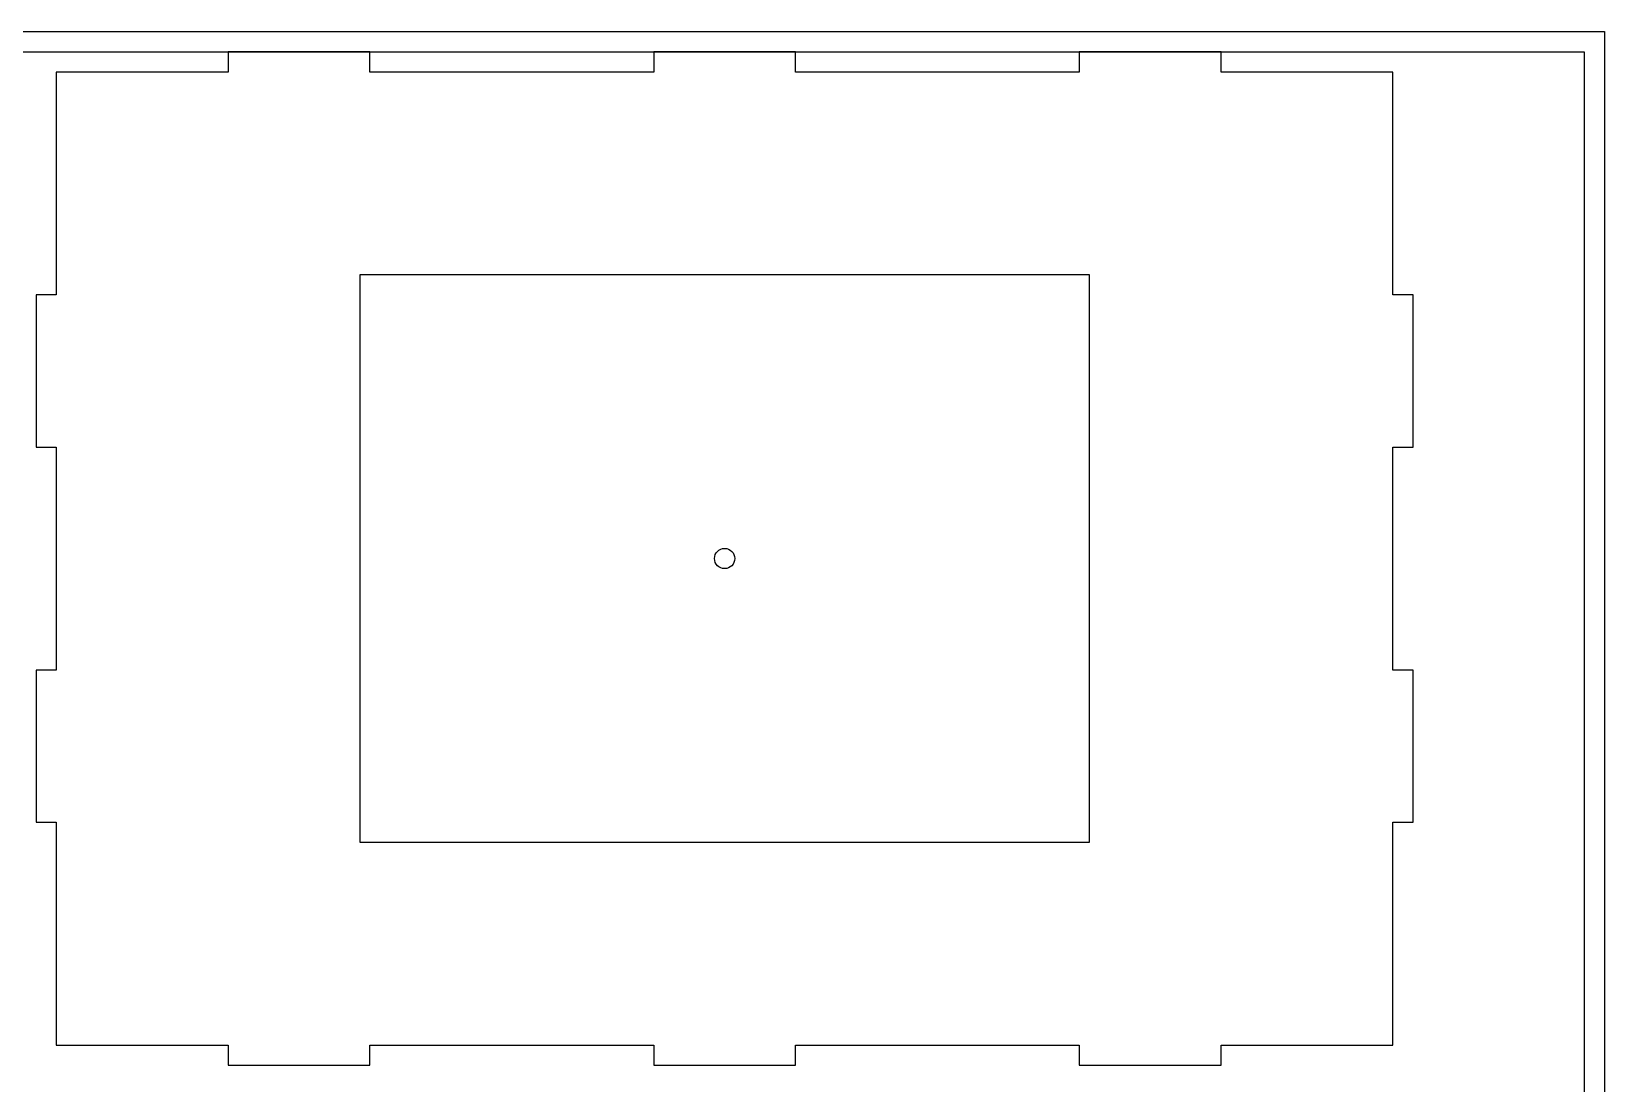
# Model space of a CAD drawing. Header units: millimetres. Extents: x 25309 to 26209, y 213925 to 214828.
# Drawn here: x 25820.4 to 26208.6, y 214115.3 to 214374.8 of the extents above; entities that cross this region are included whole.
import ezdxf

# ---------------------------------------------------------------- set-up
doc = ezdxf.new("R2010")
doc.units = ezdxf.units.MM

msp = doc.modelspace()

# ---------------------------------------------------------------- linework, layer by layer
at = {"color": 242, "linetype": 'Continuous', "lineweight": 25}
for p, q in [((25903.96, 214369.78), (25868.96, 214369.78)), ((25868.96, 214369.78), (25868.96, 214364.78)), ((25903.96, 214364.78), (25903.96, 214369.78)), ((26008.96, 214369.78), (25973.96, 214369.78)), ((25973.96, 214369.78), (25973.96, 214364.78)), ((26008.96, 214364.78), (26008.96, 214369.78)), ((26113.96, 214369.78), (26078.96, 214369.78)), ((26078.96, 214369.78), (26078.96, 214364.78)), ((26113.96, 214364.78), (26113.96, 214369.78)), ((25868.96, 214364.78), (25826.56, 214364.78)), ((25826.56, 214364.78), (25826.56, 214309.78)), ((25973.96, 214364.78), (25903.96, 214364.78)), ((26078.96, 214364.78), (26008.96, 214364.78)), ((26156.36, 214364.78), (26113.96, 214364.78)), ((26156.36, 214309.78), (26156.36, 214364.78)), ((25901.46, 214314.78), (25901.46, 214174.78)), ((26081.46, 214314.78), (25901.46, 214314.78)), ((25901.46, 214314.78), (25901.46, 214174.78)), ((26081.46, 214314.78), (25901.46, 214314.78)), ((26081.46, 214174.78), (26081.46, 214314.78)), ((26081.46, 214174.78), (26081.46, 214314.78)), ((25826.56, 214309.78), (25821.56, 214309.78)), ((25821.56, 214309.78), (25821.56, 214272.28)), ((26161.36, 214309.78), (26156.36, 214309.78)), ((26161.36, 214272.28), (26161.36, 214309.78)), ((25821.56, 214272.28), (25826.56, 214272.28)), ((25826.56, 214272.28), (25826.56, 214217.28)), ((26156.36, 214217.28), (26156.36, 214272.28)), ((26156.36, 214272.28), (26161.36, 214272.28)), ((25826.56, 214217.28), (25821.56, 214217.28)), ((25821.56, 214217.28), (25821.56, 214179.78)), ((26161.36, 214217.28), (26156.36, 214217.28)), ((26161.36, 214179.78), (26161.36, 214217.28)), ((25821.56, 214179.78), (25826.56, 214179.78)), ((25826.56, 214179.78), (25826.56, 214124.78)), ((26156.36, 214124.78), (26156.36, 214179.78)), ((26156.36, 214179.78), (26161.36, 214179.78)), ((25901.46, 214174.78), (26081.46, 214174.78)), ((25901.46, 214174.78), (26081.46, 214174.78)), ((25826.56, 214124.78), (25868.96, 214124.78)), ((25868.96, 214124.78), (25868.96, 214119.78)), ((25903.96, 214119.78), (25903.96, 214124.78)), ((25903.96, 214124.78), (25973.96, 214124.78)), ((25973.96, 214124.78), (25973.96, 214119.78)), ((26008.96, 214119.78), (26008.96, 214124.78)), ((26008.96, 214124.78), (26078.96, 214124.78)), ((26078.96, 214124.78), (26078.96, 214119.78)), ((26113.96, 214119.78), (26113.96, 214124.78)), ((26113.96, 214124.78), (26156.36, 214124.78)), ((25868.96, 214119.78), (25903.96, 214119.78)), ((25973.96, 214119.78), (26008.96, 214119.78)), ((26078.96, 214119.78), (26113.96, 214119.78))]:
    msp.add_line(p, q, dxfattribs=at)
at = {"color": 30}
msp.add_lwpolyline([(25308.56, 214374.78), (26208.56, 214374.78), (26208.56, 213924.78), (25308.56, 213924.78)], close=True, dxfattribs=at)
msp.add_lwpolyline([(25313.56, 214369.78), (26203.56, 214369.78), (26203.56, 213929.78), (25313.56, 213929.78)], close=True)
at = {"color": 242, "linetype": 'Continuous', "lineweight": 25}
msp.add_circle((25991.46, 214244.78), 2.5, dxfattribs=at)

doc.saveas('drawing.dxf')
